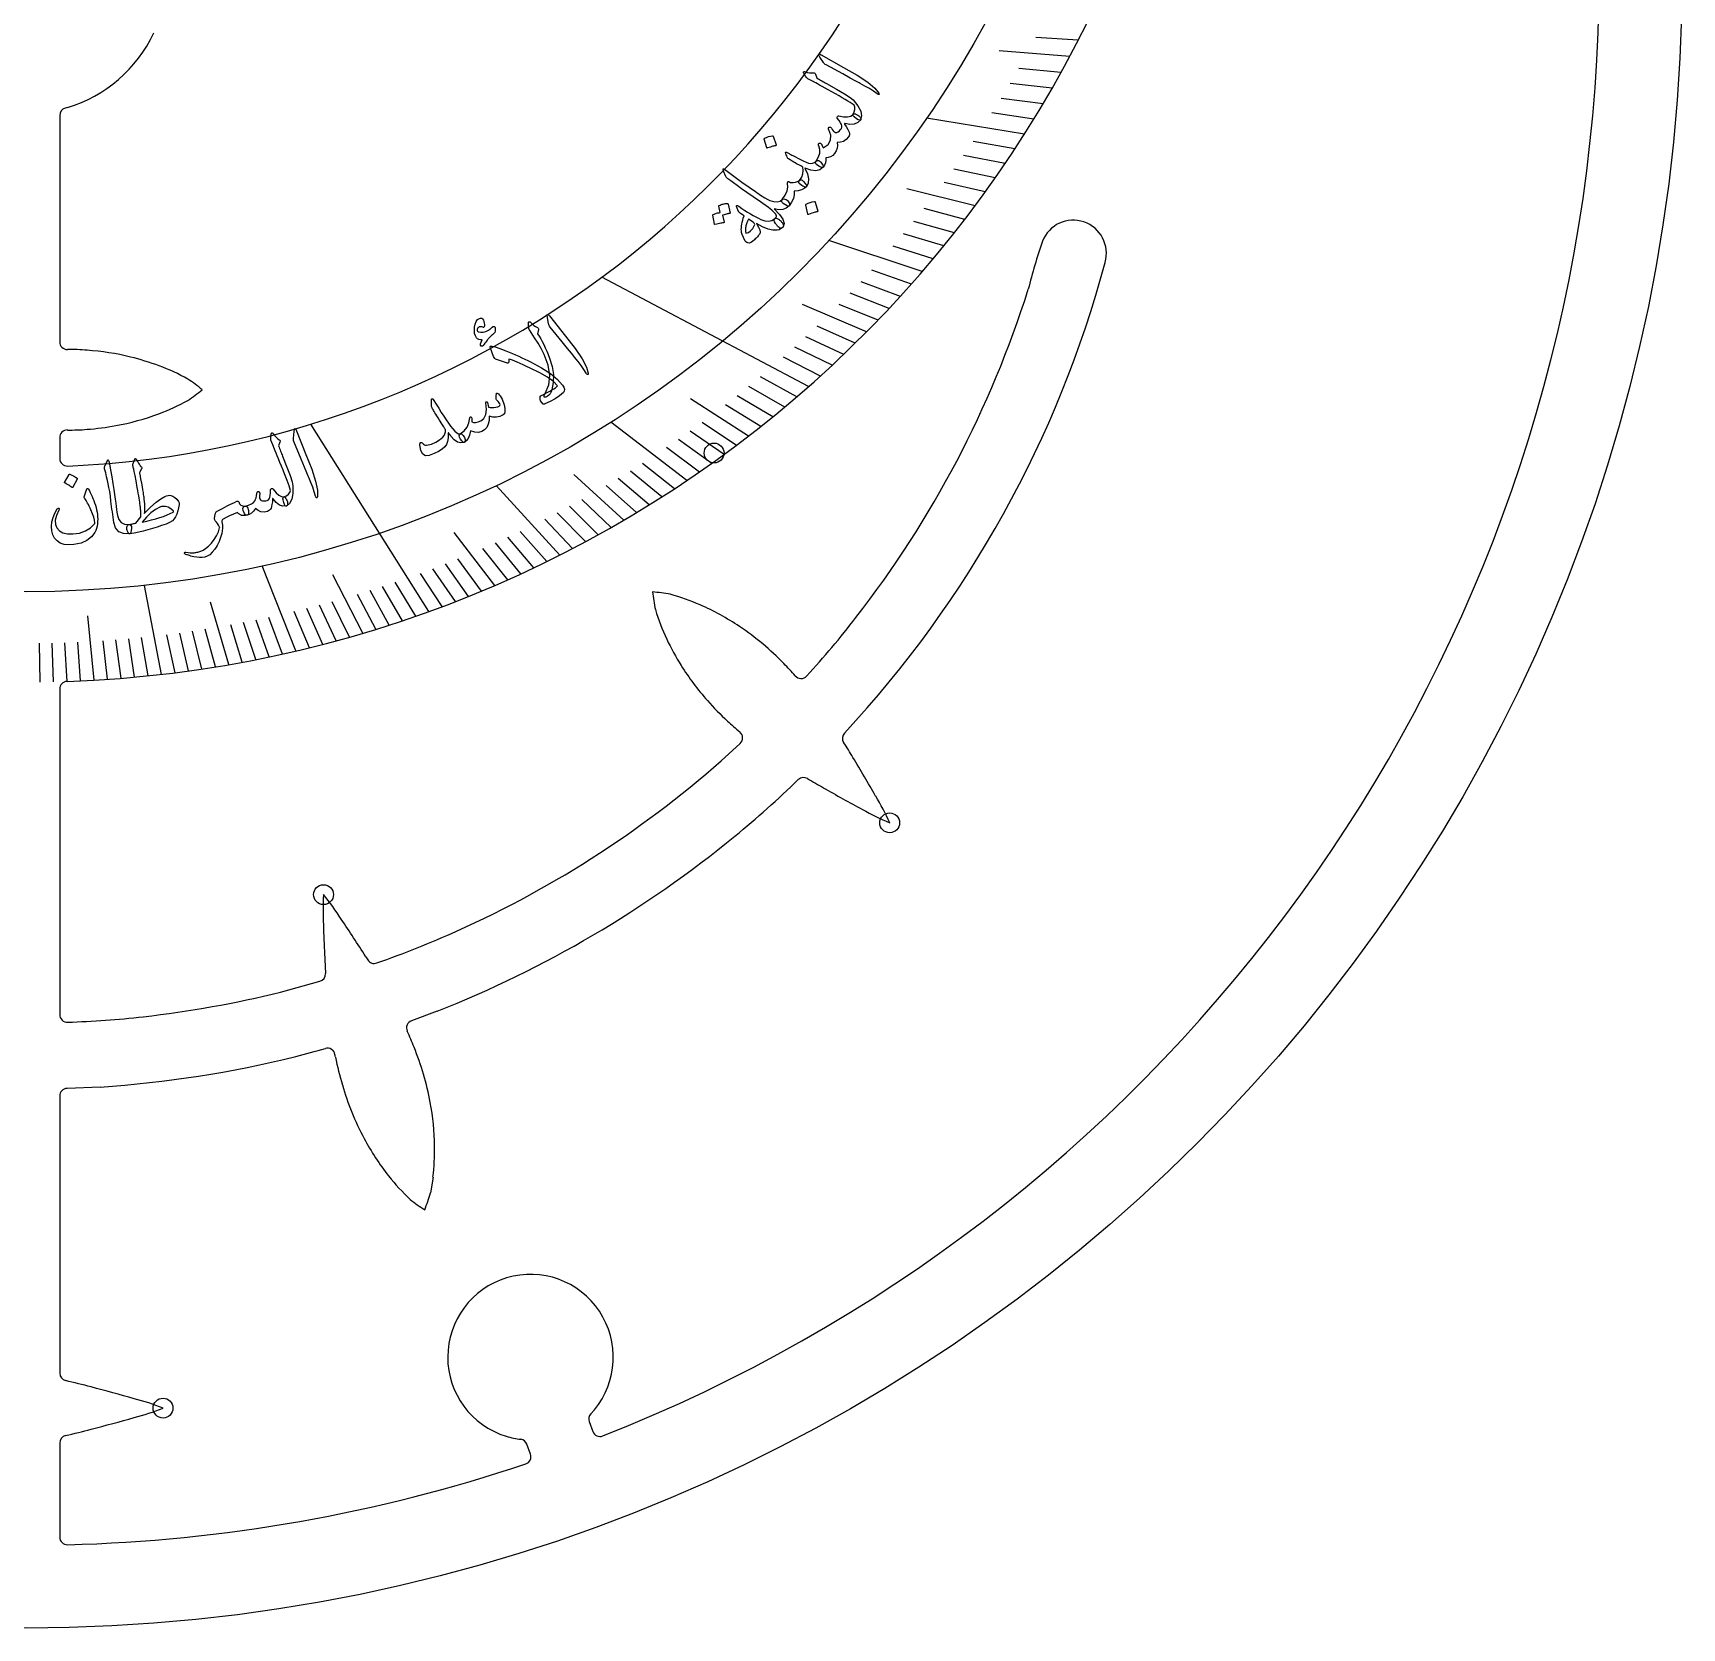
# Model space of a CAD drawing. Header units: millimetres. Extents: x -54 to 54, y -54 to 54.
# Drawn here: x 0.2 to 54, y -54 to -2 of the extents above; entities that cross this region are included whole.
import ezdxf

# ---------------------------------------------------------------- set-up
doc = ezdxf.new("R2010")
doc.units = ezdxf.units.MM
for name, color, linetype in [('CUT_INNER', 6, 'Continuous'), ('CUT_OUTER', 1, 'Continuous'), ('ENGRAVE', 7, 'Continuous'), ('ENGRAVE_FINE', 8, 'Continuous'), ('TEXT', 5, 'Continuous')]:
    doc.layers.add(name, color=color, linetype=linetype)

msp = doc.modelspace()

# ---------------------------------------------------------------- linework, layer by layer
at = {"layer": 'CUT_INNER'}
for points in [[(1.08, -4.653), (1.08, -12.038)], [(1.331, -4.393), (1.26, -4.413)], [(1.08, -15.164), (1.08, -15.84)], [(1.08, -23.365), (1.08, -33.984)], [(22.911, -25.482), (23.277, -25.138)], [(11.062, -32.097), (11.126, -32.2)], [(8.286, -33.251), (9.569, -32.901)], [(13.392, -33.876), (12.555, -34.187)], [(10.075, -35.37), (10.059, -35.286)], [(2.397, -36.349), (1.319, -36.396)], [(1.08, -36.646), (1.08, -45.686)], [(13.257, -39.287), (13.175, -39.797), (13.174, -39.803)], [(18.352, -47.264), (18.469, -47.586)], [(18.52, -46.879), (18.402, -47.01)], [(1.08, -47.965), (1.08, -51.032)], [(16.439, -48.324), (16.322, -48.003)]]:
    msp.add_lwpolyline(points, dxfattribs=at)
for centre, radius, start, end in [((0, 0), 51.3, 291.4933, 58.0829), ((0, 15.431), 38.569, 271.9631, 351.5638), ((0, 15.43), 31.549, 272.4339, 347.8544), ((0, 0), 4.59, 286.8559, 334.7066), ((1.33, -4.653), 0.25, 106.1719, 180), ((34.143, -9.149), 1.08, 343.8953, 158.4256), ((49.394, -14.403), 17.21, 160.8288, 166.2862), ((0.002, -0.001), 36.425, 317.0805, 344.968), ((0, 0), 34.267, 322.1279, 342.4669), ((1.33, -12.038), 0.25, 180, 270.0443), ((1.418, -18.917), 6.63, 85.1635, 90.762), ((1.348, -20.888), 8.6, 76.292, 85.8052), ((1.435, -20.532), 8.234, 69.4463, 76.2907), ((2, -19.095), 6.69, 60.8295, 69.6592), ((1.398, -18.962), 6.893, 51.0593, 55.9132), ((1.997, -8.1), 6.698, 290.2797, 299.1679), ((1.991, -9.04), 5.897, 303.6767, 309.3508), ((1.4, -6.557), 8.352, 280.4129, 290.4489), ((1.33, -15.164), 0.25, 89.9557, 180), ((1.418, -8.302), 6.613, 269.2359, 274.7931), ((1.331, -6.183), 8.732, 274.1997, 280.4143), ((1.33, -15.84), 0.25, 180, 272.2852), ((27.262, -19.377), 6.893, 186.822, 191.6759), ((19.916, -26.072), 5.897, 79.4394, 85.1135), ((19.255, -26.742), 6.698, 66.0424, 74.9306), ((26.923, -18.862), 6.69, 196.5922, 205.4219), ((18.606, -28.263), 8.352, 56.1756, 66.2117), ((18.395, -28.579), 8.732, 49.9624, 56.177), ((4.791, -3.899), 28.092, 317.3333, 322.4074), ((28.33, -18.227), 8.234, 205.209, 212.0534), ((17.881, -29.185), 9.525, 44.2905, 49.9411), ((19.967, -27.277), 6.701, 40.3889, 45.068), ((1.33, -23.365), 0.25, 91.9363, 180), ((28.641, -18.032), 8.6, 212.0547, 221.5679), ((25.261, -22.772), 0.25, 220.6649, 318.3051), ((29.33, -17.427), 9.518, 221.543, 227.2026), ((27.383, -19.67), 6.549, 226.37, 231.0314), ((23.106, -24.956), 0.25, 313.2203, 50.8605), ((26.863, -24.972), 0.25, 138.3051, 212.4332), ((10.467, -35.442), 19.204, 30.8403, 32.5642), ((0, 0), 34.267, 294.1618, 311.9584), ((-29.237, -59.497), 65.626, 29.82609, 31.10114), ((3.258, -3.796), 31.426, 309.1646, 314.2175), ((25.346, -26.502), 0.25, 59.0922, 133.2203), ((35.708, -9.298), 19.833, 238.9341, 240.6592), ((56.615, 27.291), 61.974, 240.38526, 241.73553), ((20.667, -31.101), 8.212, 24.2374, 31.1243), ((31.334, -20.136), 8.232, 240.4, 247.2787), ((0.001, -0.002), 36.425, 291.5697, 309.3675), ((17.881, -30.607), 8.212, 176.2716, 183.1581), ((3.317, -35.289), 8.232, 32.4338, 39.3129), ((79.338, -28.783), 69.694, 181.87246, 182.67515), ((-41.253, -65.322), 61.974, 32.41916, 33.76943), ((1.045, -2.476), 31.58, 289.1887, 294.27), ((36.646, -30.891), 26.95, 182.4337, 183.7289), ((11.338, -32.068), 0.25, 211.9959, 290.339), ((9.503, -32.659), 0.25, 285.2542, 3.5973), ((0, 0), 34.267, 276.3652, 283.9923), ((1.33, -33.984), 0.25, 180, 272.5424), ((0.571, -6.404), 27.84, 271.5853, 276.6588), ((12.642, -34.421), 0.25, 110.339, 205.0678), ((5.559, -37.777), 7.588, 21.0997, 25.3624), ((0, 0), 36.428, 273.7737, 283.9432), ((3.487, -13.949), 22.049, 283.884, 286.4963), ((9.813, -35.332), 0.25, 10.5254, 105.2542), ((21.019, -33.148), 11.168, 191.4792, 196.3072), ((3.162, -38.833), 10.205, 16.5035, 21.782), ((4.278, -38.499), 9.04, 10.5096, 16.4831), ((1.33, -36.646), 0.25, 92.5424, 180), ((19.442, -33.606), 9.525, 196.3244, 201.975), ((4.858, -38.393), 8.451, 0.7405, 10.524), ((18.705, -33.9), 8.732, 201.9963, 208.2109), ((18.37, -34.08), 8.352, 208.2095, 218.2456), ((5.511, -38.392), 7.797, 353.4053, 0.7938), ((17.083, -35.119), 6.698, 218.0763, 226.9645), ((6.557, -37.869), 6.893, 338.8559, 343.7098), ((16.186, -35.401), 5.897, 231.4733, 237.1474), ((16.437, -45.162), 2.7, 320.4949, 252.9949), ((1.33, -45.686), 0.25, 180, 256.6705), ((-5.06, -73.459), 28.249, 75.3088, 77.0459), ((-14.507, -109.623), 65.626, 74.06338, 75.33843), ((1.437, -54.464), 8.211, 68.475, 75.3616), ((-13.543, 12.45), 61.974, 284.62255, 285.97282), ((1.434, -39.178), 8.22, 284.6348, 291.5231), ((18.587, -47.178), 0.25, 137.8125, 200), ((1.33, -47.965), 0.25, 103.3295, 180), ((-5.057, -20.206), 28.233, 282.9539, 284.6891), ((16.386, -45.364), 2.492, 252.7597, 263.9592), ((16.087, -48.089), 0.25, 20, 81.5625), ((18.704, -47.5), 0.25, 200, 291.6211), ((16.204, -48.41), 0.25, 288.457, 20), ((0.003, -0.018), 51.282, 271.4905, 288.51), ((1.33, -51.032), 0.25, 180, 271.582)]:
    msp.add_arc(centre, radius, start, end, dxfattribs=at)
at = {"layer": 'CUT_OUTER'}
msp.add_circle((0, 0), 54, dxfattribs=at)
at = {"layer": 'ENGRAVE'}
for points in [[(32.55, -5.26), (29.357, -4.744)], [(29.218, -9.746), (26.174, -8.731)], [(25.509, -13.498), (18.767, -9.93)], [(13.126, -20.836), (9.276, -14.724)], [(21.539, -16.564), (19.063, -14.66)], [(17.391, -18.995), (15.316, -16.729)], [(8.786, -22.124), (7.685, -19.351)], [(4.403, -22.886), (3.844, -19.982)]]:
    msp.add_lwpolyline(points, dxfattribs=at)
for centre, radius in [((0, 15.431), 35.621), ((22.426, -15.666), 0.324), ((28.155, -27.73), 0.324), ((9.686, -30.073), 0.324), ((4.451, -46.825), 0.324)]:
    msp.add_circle(centre, radius, dxfattribs=at)
at = {"layer": 'ENGRAVE_FINE'}
for points in [[(34.304, -2.198), (32.925, -2.11)], [(34.027, -2.728), (31.725, -2.544)], [(33.743, -3.25), (32.367, -3.118)], [(33.453, -3.764), (32.08, -3.61)], [(33.158, -4.271), (31.788, -4.094)], [(32.856, -4.769), (31.49, -4.571)], [(32.237, -5.743), (30.88, -5.501)], [(31.598, -6.686), (30.25, -6.401)], [(31.92, -6.218), (30.567, -5.955)], [(31.271, -7.146), (29.929, -6.839)], [(30.94, -7.598), (28.709, -7.05)], [(30.604, -8.043), (29.274, -7.693)], [(29.919, -8.909), (28.604, -8.518)], [(30.263, -8.48), (28.941, -8.109)], [(29.57, -9.332), (28.263, -8.919)], [(28.502, -10.554), (27.22, -10.079)], [(28.862, -10.154), (27.571, -9.7)], [(28.139, -10.947), (26.866, -10.452)], [(27.403, -11.711), (25.311, -10.817)], [(27.773, -11.332), (26.509, -10.817)], [(27.03, -12.082), (25.787, -11.527)], [(26.275, -12.804), (25.055, -12.209)], [(26.654, -12.447), (25.422, -11.871)], [(25.893, -13.154), (24.685, -12.54)], [(25.122, -13.834), (23.938, -13.182)], [(23.551, -15.113), (21.662, -13.901)], [(24.341, -14.487), (23.182, -13.797)], [(24.733, -14.164), (23.561, -13.493)], [(23.947, -14.803), (22.802, -14.095)], [(22.752, -15.713), (21.648, -14.951)], [(23.152, -15.416), (22.035, -14.672)], [(21.945, -16.287), (20.872, -15.49)], [(22.349, -16.003), (21.261, -15.223)], [(21.131, -16.835), (20.088, -16.004)], [(19.483, -17.856), (17.854, -16.362)], [(20.31, -17.358), (19.3, -16.494)], [(20.721, -17.099), (19.695, -16.252)], [(19.067, -18.096), (18.108, -17.185)], [(19.897, -17.61), (18.904, -16.73)], [(18.232, -18.557), (17.308, -17.617)], [(18.65, -18.329), (17.708, -17.404)], [(15.27, -19.987), (13.95, -18.258)], [(16.969, -19.205), (16.1, -18.222)], [(17.812, -18.779), (16.906, -17.824)], [(15.696, -19.8), (14.885, -18.776)], [(16.122, -19.607), (15.291, -18.597)], [(16.546, -19.409), (15.696, -18.412)], [(14.415, -20.343), (13.663, -19.282)], [(14.843, -20.168), (14.071, -19.119)], [(10.963, -21.547), (9.991, -19.637)], [(12.695, -20.989), (12.026, -19.883)], [(13.556, -20.677), (12.846, -19.593)], [(13.986, -20.513), (13.255, -19.441)], [(11.397, -21.416), (10.792, -20.279)], [(11.83, -21.279), (11.204, -20.152)], [(12.263, -21.137), (11.615, -20.02)], [(2.203, -23.075), (2.002, -20.977)], [(6.599, -22.57), (6.004, -20.535)], [(9.223, -22.019), (8.728, -20.839)], [(9.659, -21.909), (9.142, -20.737)], [(10.094, -21.794), (9.555, -20.63)], [(10.529, -21.673), (9.968, -20.518)], [(5.721, -22.712), (5.411, -21.48)], [(6.16, -22.643), (5.827, -21.417)], [(7.037, -22.491), (6.657, -21.276)], [(7.475, -22.407), (7.072, -21.198)], [(7.912, -22.318), (7.486, -21.116)], [(8.35, -22.224), (7.901, -21.029)], [(0.441, -23.136), (0.417, -21.872)], [(0.881, -23.128), (0.833, -21.865)], [(1.322, -23.116), (1.25, -21.854)], [(1.762, -23.098), (1.666, -21.837)], [(2.643, -23.048), (2.499, -21.791)], [(3.083, -23.015), (2.915, -21.761)], [(3.523, -22.977), (3.332, -21.726)], [(3.963, -22.934), (3.748, -21.686)], [(4.843, -22.833), (4.58, -21.593)], [(5.282, -22.775), (4.995, -21.539)]]:
    msp.add_lwpolyline(points, dxfattribs=at)
at = {"layer": 'TEXT'}
for points in [[(25.88, -2.746), (25.846, -2.684), (25.842, -2.651), (25.868, -2.647), (25.924, -2.67), (26.65, -3.084), (27.096, -3.338), (27.437, -3.562), (27.673, -3.757), (27.804, -3.924), (27.811, -3.943), (27.812, -3.956), (27.808, -3.964), (27.799, -3.967), (27.787, -3.966), (27.774, -3.962), (27.76, -3.955), (27.744, -3.945), (27.623, -3.861), (27.491, -3.777), (27.348, -3.694), (27.194, -3.611), (27.154, -3.588), (27.046, -3.529), (26.87, -3.432), (26.625, -3.298), (26.081, -3.002), (26.053, -2.985), (26.03, -2.966), (26.01, -2.946), (25.994, -2.925)], [(25.439, -3.415), (25.407, -3.365), (25.382, -3.325), (25.363, -3.296), (25.35, -3.278), (25.343, -3.265), (25.339, -3.254), (25.34, -3.243), (25.345, -3.234), (25.353, -3.225), (25.364, -3.221), (25.378, -3.221), (25.393, -3.225), (25.467, -3.247), (25.539, -3.26), (25.608, -3.264), (25.675, -3.26), (25.695, -3.26), (25.712, -3.268), (25.726, -3.284), (25.736, -3.308), (25.779, -3.428), (25.82, -3.452), (25.86, -3.475), (25.9, -3.498), (25.939, -3.521), (25.977, -3.542), (26.015, -3.564), (26.051, -3.584), (26.088, -3.605), (26.423, -3.792), (26.68, -3.945), (26.86, -4.062), (26.962, -4.146), (27.117, -4.339), (27.21, -4.511), (27.24, -4.663), (27.207, -4.794), (27.205, -4.797), (27.203, -4.8), (27.201, -4.803), (27.199, -4.805), (27.171, -4.81), (27.128, -4.795), (27.07, -4.759), (26.996, -4.702), (26.971, -4.679), (26.956, -4.656), (26.953, -4.634), (26.962, -4.612), (27, -4.532), (27.017, -4.455), (27.015, -4.382), (26.993, -4.312), (26.934, -4.272), (26.865, -4.229), (26.788, -4.181), (26.701, -4.13), (26.605, -4.074), (26.502, -4.015), (26.39, -3.952), (26.269, -3.886), (26.152, -3.819), (26.046, -3.759), (25.952, -3.707), (25.869, -3.661), (25.799, -3.622), (25.741, -3.589), (25.695, -3.563), (25.661, -3.543), (25.486, -3.454), (25.47, -3.444), (25.457, -3.434), (25.446, -3.424), (25.439, -3.415)], [(25.845, -5.648), (25.837, -5.628), (25.833, -5.61), (25.832, -5.593), (25.835, -5.579), (25.841, -5.567), (25.851, -5.558), (25.863, -5.554), (25.878, -5.553), (25.895, -5.556), (25.91, -5.566), (25.924, -5.582), (25.937, -5.604), (25.942, -5.617), (25.948, -5.63), (25.954, -5.643), (25.96, -5.656), (25.967, -5.67), (25.973, -5.684), (25.979, -5.698), (25.984, -5.713), (26.142, -5.595), (26.227, -5.457), (26.236, -5.3), (26.172, -5.125), (26.163, -5.106), (26.159, -5.088), (26.157, -5.073), (26.159, -5.059), (26.165, -5.047), (26.173, -5.038), (26.184, -5.032), (26.199, -5.03), (26.214, -5.032), (26.228, -5.039), (26.242, -5.052), (26.254, -5.069), (26.283, -5.114), (26.309, -5.149), (26.333, -5.174), (26.354, -5.19), (26.39, -5.204), (26.429, -5.203), (26.471, -5.186), (26.515, -5.155), (26.554, -5.115), (26.581, -5.074), (26.595, -5.034), (26.597, -4.993), (26.583, -4.947), (26.553, -4.889), (26.507, -4.82), (26.445, -4.739), (26.437, -4.729), (26.436, -4.718), (26.439, -4.705), (26.448, -4.691), (26.459, -4.678), (26.471, -4.67), (26.484, -4.667), (26.498, -4.669), (26.649, -4.7), (26.777, -4.701), (26.882, -4.67), (26.964, -4.609), (26.983, -4.598), (27.007, -4.596), (27.038, -4.603), (27.075, -4.619), (27.112, -4.639), (27.144, -4.661), (27.17, -4.684), (27.19, -4.709), (27.206, -4.734), (27.215, -4.757), (27.215, -4.776), (27.209, -4.792), (27.113, -4.885), (26.994, -4.938), (26.854, -4.949), (26.692, -4.919), (26.683, -4.918), (26.679, -4.919), (26.678, -4.925), (26.681, -4.933), (26.739, -5.017), (26.783, -5.089), (26.815, -5.149), (26.834, -5.197), (26.841, -5.24), (26.84, -5.28), (26.831, -5.317), (26.813, -5.352), (26.737, -5.438), (26.649, -5.497), (26.552, -5.528), (26.444, -5.532), (26.453, -5.63), (26.442, -5.722), (26.41, -5.808), (26.358, -5.888), (26.295, -5.954), (26.225, -6), (26.15, -6.026), (26.07, -6.032), (26.071, -6.122), (26.058, -6.202), (26.031, -6.274), (25.989, -6.337), (25.959, -6.351), (25.911, -6.341), (25.846, -6.308), (25.764, -6.252), (25.743, -6.229), (25.734, -6.203), (25.738, -6.174), (25.755, -6.141), (25.835, -6.006), (25.877, -5.879), (25.88, -5.76), (25.845, -5.648)], [(24.06, -5.421), (24.06, -5.416), (24.062, -5.41), (24.066, -5.404), (24.072, -5.397), (24.134, -5.367), (24.198, -5.343), (24.263, -5.326), (24.331, -5.315), (24.34, -5.315), (24.346, -5.318), (24.351, -5.323), (24.354, -5.33), (24.45, -5.615), (24.451, -5.623), (24.447, -5.63), (24.439, -5.635), (24.426, -5.638), (24.415, -5.64), (24.397, -5.645), (24.374, -5.651), (24.345, -5.659), (24.309, -5.669), (24.266, -5.682), (24.218, -5.696), (24.162, -5.713), (24.154, -5.715), (24.148, -5.714), (24.144, -5.711), (24.142, -5.705)], [(24.848, -6.064), (24.837, -6.053), (24.824, -6.035), (24.811, -6.008), (24.795, -5.974), (24.782, -5.94), (24.771, -5.912), (24.763, -5.891), (24.758, -5.876), (24.76, -5.858), (24.77, -5.849), (24.788, -5.851), (24.814, -5.863), (24.831, -5.872), (24.851, -5.883), (24.875, -5.896), (24.902, -5.91), (24.932, -5.925), (24.965, -5.943), (25, -5.962), (25.038, -5.984), (25.198, -6.069), (25.329, -6.134), (25.43, -6.179), (25.501, -6.205), (25.573, -6.215), (25.64, -6.208), (25.7, -6.183), (25.755, -6.141), (25.77, -6.128), (25.787, -6.121), (25.805, -6.118), (25.825, -6.12), (25.848, -6.126), (25.869, -6.138), (25.889, -6.156), (25.908, -6.18), (25.953, -6.238), (25.981, -6.283), (25.993, -6.316), (25.989, -6.337), (25.878, -6.423), (25.742, -6.457), (25.581, -6.44), (25.395, -6.37), (25.388, -6.369), (25.384, -6.369), (25.384, -6.371), (25.386, -6.376), (25.468, -6.556), (25.505, -6.716), (25.495, -6.857), (25.439, -6.978), (25.428, -6.988), (25.415, -6.992), (25.398, -6.991), (25.378, -6.984), (25.353, -6.972), (25.322, -6.955), (25.285, -6.933), (25.243, -6.907), (25.206, -6.876), (25.188, -6.844), (25.189, -6.811), (25.209, -6.776), (25.284, -6.666), (25.326, -6.556), (25.337, -6.447), (25.316, -6.338), (25.308, -6.33), (25.289, -6.317), (25.258, -6.3), (25.215, -6.278), (25.188, -6.265), (25.156, -6.247), (25.119, -6.226), (25.075, -6.2), (25.027, -6.171), (24.972, -6.139), (24.913, -6.103), (24.848, -6.064)], [(24.429, -8.177), (24.399, -8.124), (24.383, -8.08), (24.383, -8.046), (24.398, -8.023), (24.427, -7.997), (24.446, -7.974), (24.458, -7.953), (24.46, -7.934), (24.441, -7.877), (24.391, -7.813), (24.312, -7.74), (24.202, -7.658), (23.938, -7.475), (23.704, -7.311), (23.499, -7.167), (23.324, -7.043), (23.178, -6.938), (23.06, -6.854), (22.971, -6.79), (22.911, -6.746), (22.873, -6.716), (22.843, -6.689), (22.82, -6.665), (22.806, -6.645), (22.729, -6.471), (22.718, -6.423), (22.721, -6.397), (22.737, -6.392), (22.765, -6.408), (23.066, -6.633), (23.334, -6.829), (23.569, -6.997), (23.772, -7.137), (23.941, -7.25), (24.077, -7.335), (24.18, -7.394), (24.249, -7.426), (24.379, -7.461), (24.489, -7.468), (24.58, -7.445), (24.651, -7.394), (24.673, -7.378), (24.701, -7.373), (24.735, -7.379), (24.774, -7.396), (24.806, -7.416), (24.833, -7.44), (24.856, -7.469), (24.874, -7.503), (24.885, -7.535), (24.889, -7.562), (24.885, -7.584), (24.875, -7.602), (24.779, -7.679), (24.665, -7.72), (24.533, -7.727), (24.384, -7.699), (24.563, -7.881), (24.672, -8.039), (24.711, -8.173), (24.68, -8.284), (24.664, -8.305), (24.647, -8.32), (24.63, -8.33), (24.612, -8.335), (24.59, -8.334), (24.567, -8.326), (24.544, -8.311), (24.52, -8.289), (24.507, -8.274), (24.495, -8.261), (24.483, -8.247), (24.472, -8.233), (24.46, -8.219), (24.45, -8.205), (24.439, -8.191), (24.429, -8.177)], [(25.209, -6.776), (25.234, -6.761), (25.254, -6.752), (25.269, -6.749), (25.28, -6.751), (25.294, -6.76), (25.308, -6.771), (25.324, -6.786), (25.342, -6.805), (25.394, -6.869), (25.428, -6.919), (25.443, -6.955), (25.439, -6.978), (25.367, -7.039), (25.276, -7.083), (25.166, -7.11), (25.036, -7.118), (25.038, -7.24), (25.012, -7.361), (24.956, -7.483), (24.872, -7.604), (24.859, -7.614), (24.844, -7.617), (24.826, -7.613), (24.805, -7.603), (24.681, -7.526), (24.668, -7.517), (24.656, -7.505), (24.646, -7.488), (24.638, -7.467), (24.635, -7.449), (24.635, -7.431), (24.64, -7.413), (24.648, -7.397), (24.747, -7.252), (24.809, -7.116), (24.834, -6.989), (24.824, -6.872), (24.821, -6.857), (24.822, -6.843), (24.827, -6.83), (24.835, -6.818), (24.846, -6.809), (24.856, -6.806), (24.867, -6.808), (24.878, -6.816), (24.888, -6.824), (24.897, -6.83), (24.906, -6.835), (24.913, -6.838), (25.003, -6.841), (25.082, -6.831), (25.151, -6.81), (25.209, -6.776)], [(22.578, -7.611), (22.578, -7.605), (22.581, -7.6), (22.585, -7.594), (22.592, -7.588), (22.624, -7.574), (22.656, -7.562), (22.689, -7.551), (22.721, -7.542), (22.754, -7.535), (22.787, -7.529), (22.822, -7.525), (22.857, -7.522), (22.866, -7.524), (22.872, -7.527), (22.877, -7.533), (22.881, -7.542), (22.949, -7.837), (22.948, -7.843), (22.944, -7.847), (22.935, -7.851), (22.923, -7.854), (22.913, -7.854), (22.899, -7.856), (22.88, -7.86), (22.855, -7.865), (22.826, -7.872), (22.791, -7.88), (22.75, -7.89), (22.704, -7.901), (22.753, -8.133), (22.753, -8.142), (22.748, -8.148), (22.74, -8.152), (22.726, -8.154), (22.715, -8.156), (22.697, -8.159), (22.673, -8.163), (22.643, -8.169), (22.606, -8.176), (22.562, -8.185), (22.512, -8.195), (22.454, -8.208), (22.447, -8.208), (22.442, -8.206), (22.439, -8.201), (22.438, -8.195), (22.384, -7.904), (22.384, -7.898), (22.387, -7.892), (22.391, -7.886), (22.398, -7.88), (22.425, -7.868), (22.451, -7.857), (22.479, -7.848), (22.506, -7.84), (22.534, -7.834), (22.562, -7.829), (22.591, -7.825), (22.619, -7.823)], [(25.414, -7.577), (25.414, -7.57), (25.416, -7.564), (25.421, -7.558), (25.428, -7.551), (25.493, -7.519), (25.56, -7.493), (25.629, -7.473), (25.7, -7.461), (25.709, -7.462), (25.716, -7.464), (25.72, -7.469), (25.723, -7.477), (25.805, -7.772), (25.805, -7.781), (25.801, -7.788), (25.792, -7.793), (25.778, -7.796), (25.767, -7.799), (25.748, -7.804), (25.724, -7.811), (25.693, -7.82), (25.656, -7.831), (25.611, -7.844), (25.56, -7.861), (25.501, -7.879), (25.493, -7.881), (25.487, -7.88), (25.483, -7.877), (25.482, -7.871)], [(23.956, -8.044), (24.086, -8.088), (24.203, -8.1), (24.307, -8.078), (24.398, -8.023), (24.425, -8.008), (24.455, -8.006), (24.489, -8.015), (24.527, -8.036), (24.545, -8.049), (24.563, -8.063), (24.581, -8.078), (24.598, -8.094), (24.615, -8.111), (24.63, -8.13), (24.644, -8.149), (24.657, -8.17), (24.677, -8.206), (24.687, -8.237), (24.689, -8.262), (24.683, -8.281), (24.642, -8.323), (24.596, -8.356), (24.544, -8.381), (24.486, -8.397), (24.345, -8.399), (24.185, -8.363), (24.007, -8.289), (23.81, -8.178), (23.878, -8.293), (23.918, -8.388), (23.93, -8.462), (23.915, -8.516), (23.899, -8.538), (23.882, -8.561), (23.863, -8.584), (23.842, -8.607), (23.82, -8.631), (23.795, -8.656), (23.769, -8.682), (23.74, -8.708), (23.686, -8.755), (23.642, -8.788), (23.607, -8.808), (23.583, -8.814), (23.532, -8.813), (23.491, -8.802), (23.459, -8.78), (23.437, -8.748), (23.384, -8.631), (23.346, -8.538), (23.323, -8.468), (23.315, -8.421), (23.313, -8.368), (23.316, -8.313), (23.322, -8.255), (23.331, -8.195), (23.344, -8.133), (23.36, -8.069), (23.38, -8.002), (23.403, -7.932), (23.293, -7.85), (23.28, -7.84), (23.268, -7.83), (23.258, -7.821), (23.248, -7.813), (23.24, -7.805), (23.234, -7.798), (23.229, -7.79), (23.225, -7.783), (23.16, -7.623), (23.154, -7.598), (23.165, -7.589), (23.191, -7.595), (23.233, -7.616), (23.33, -7.685), (23.425, -7.749), (23.518, -7.808), (23.61, -7.864), (23.7, -7.915), (23.788, -7.962), (23.873, -8.005), (23.956, -8.044)], [(23.552, -8.033), (23.54, -8.055), (23.528, -8.079), (23.516, -8.103), (23.504, -8.129), (23.493, -8.156), (23.482, -8.185), (23.473, -8.216), (23.465, -8.249), (23.458, -8.281), (23.452, -8.313), (23.449, -8.345), (23.447, -8.377), (23.448, -8.408), (23.452, -8.438), (23.457, -8.468), (23.465, -8.497), (23.546, -8.467), (23.619, -8.413), (23.687, -8.335), (23.747, -8.232), (23.751, -8.21), (23.745, -8.187), (23.73, -8.161), (23.706, -8.133)], [(15.257, -11.758), (15.225, -11.785), (15.195, -11.811), (15.168, -11.835), (15.143, -11.856), (15.12, -11.877), (15.101, -11.895), (15.084, -11.912), (15.071, -11.927), (15.057, -11.943), (15.041, -11.963), (15.023, -11.987), (15.002, -12.014), (14.978, -12.044), (14.952, -12.079), (14.923, -12.118), (14.892, -12.16), (14.878, -12.175), (14.863, -12.183), (14.848, -12.184), (14.832, -12.177), (14.81, -12.151), (14.808, -12.108), (14.826, -12.048), (14.862, -11.971), (14.801, -11.968), (14.75, -11.957), (14.709, -11.937), (14.677, -11.909), (14.639, -11.845), (14.616, -11.765), (14.607, -11.671), (14.612, -11.562), (14.631, -11.457), (14.663, -11.373), (14.709, -11.311), (14.77, -11.271), (14.81, -11.261), (14.845, -11.268), (14.875, -11.291), (14.899, -11.331), (14.918, -11.379), (14.93, -11.425), (14.936, -11.47), (14.936, -11.513), (14.93, -11.546), (14.918, -11.566), (14.901, -11.572), (14.878, -11.564), (14.848, -11.55), (14.819, -11.543), (14.791, -11.544), (14.764, -11.553), (14.738, -11.567), (14.718, -11.586), (14.705, -11.608), (14.698, -11.635), (14.697, -11.664), (14.705, -11.686), (14.72, -11.702), (14.743, -11.711), (14.816, -11.725), (14.895, -11.72), (14.979, -11.699), (15.068, -11.661), (15.075, -11.656), (15.083, -11.651), (15.091, -11.644), (15.1, -11.637), (15.11, -11.629), (15.12, -11.62), (15.131, -11.61), (15.143, -11.6), (15.156, -11.588), (15.167, -11.579), (15.178, -11.569), (15.187, -11.561), (15.195, -11.554), (15.202, -11.548), (15.209, -11.543), (15.214, -11.54), (15.227, -11.535), (15.238, -11.533), (15.249, -11.536), (15.259, -11.542), (15.267, -11.549), (15.274, -11.556), (15.278, -11.564), (15.28, -11.573), (15.284, -11.642), (15.281, -11.695), (15.272, -11.734), (15.257, -11.758)], [(16.992, -11.242), (16.984, -11.172), (16.993, -11.14), (17.019, -11.146), (17.061, -11.189), (17.575, -11.848), (17.89, -12.253), (18.12, -12.59), (18.264, -12.86), (18.321, -13.065), (18.32, -13.085), (18.317, -13.098), (18.31, -13.104), (18.3, -13.102), (18.29, -13.097), (18.279, -13.089), (18.268, -13.077), (18.257, -13.061), (18.178, -12.937), (18.088, -12.81), (17.988, -12.678), (17.877, -12.543), (17.849, -12.507), (17.771, -12.41), (17.645, -12.254), (17.47, -12.036), (17.08, -11.556), (17.061, -11.529), (17.046, -11.503), (17.035, -11.477), (17.029, -11.451)], [(17.136, -13.608), (17.112, -13.674), (17.078, -13.731), (17.033, -13.781), (16.978, -13.822), (16.943, -13.84), (16.915, -13.848), (16.895, -13.848), (16.883, -13.838), (16.878, -13.819), (16.881, -13.793), (16.893, -13.762), (16.914, -13.726), (17.035, -13.441), (17.069, -13.133), (17.017, -12.801), (16.88, -12.447), (16.785, -12.26), (16.683, -12.079), (16.573, -11.902), (16.457, -11.73), (16.423, -11.68), (16.399, -11.639), (16.384, -11.606), (16.379, -11.582), (16.378, -11.548), (16.376, -11.517), (16.374, -11.49), (16.373, -11.467), (16.372, -11.448), (16.371, -11.432), (16.37, -11.421), (16.37, -11.413), (16.372, -11.401), (16.376, -11.392), (16.382, -11.386), (16.389, -11.382), (16.399, -11.38), (16.409, -11.381), (16.416, -11.383), (16.423, -11.389), (16.49, -11.453), (16.549, -11.502), (16.598, -11.536), (16.639, -11.555), (16.668, -11.568), (16.688, -11.587), (16.697, -11.611), (16.695, -11.64), (16.669, -11.772), (16.721, -11.854), (16.772, -11.94), (16.822, -12.032), (16.87, -12.129), (16.918, -12.23), (16.965, -12.337), (17.012, -12.449), (17.057, -12.566), (17.142, -12.84), (17.183, -13.106), (17.181, -13.361), (17.136, -13.608)], [(16.775, -13.794), (16.882, -13.744), (16.978, -13.696), (17.063, -13.651), (17.137, -13.609), (17.199, -13.569), (17.251, -13.533), (17.292, -13.5), (17.322, -13.469), (17.191, -13.334), (16.997, -13.194), (16.742, -13.047), (16.427, -12.893), (16.307, -12.838), (16.197, -12.788), (16.096, -12.743), (16.004, -12.703), (15.921, -12.669), (15.847, -12.64), (15.782, -12.617), (15.726, -12.6), (15.726, -12.702), (15.713, -12.721), (15.696, -12.732), (15.675, -12.734), (15.651, -12.728), (15.331, -12.617), (15.299, -12.601), (15.272, -12.579), (15.25, -12.552), (15.234, -12.52), (15.132, -12.239), (15.126, -12.218), (15.124, -12.202), (15.127, -12.19), (15.134, -12.183), (15.187, -12.179), (15.287, -12.203), (15.434, -12.253), (15.631, -12.331), (15.741, -12.375), (15.848, -12.42), (15.952, -12.465), (16.054, -12.51), (16.154, -12.555), (16.251, -12.6), (16.345, -12.645), (16.436, -12.691), (16.794, -12.885), (17.089, -13.075), (17.318, -13.262), (17.482, -13.448), (17.524, -13.522), (17.543, -13.587), (17.538, -13.643), (17.51, -13.689), (17.385, -13.801), (17.243, -13.901), (17.084, -13.989), (16.91, -14.065), (16.894, -14.071), (16.879, -14.074), (16.867, -14.073), (16.856, -14.069), (16.802, -14.019), (16.766, -13.965), (16.748, -13.907), (16.748, -13.845), (16.752, -13.824), (16.757, -13.809), (16.765, -13.799), (16.775, -13.794)], [(14.145, -15.041), (14.172, -15.042), (14.198, -15.05), (14.222, -15.067), (14.244, -15.092), (14.267, -15.126), (14.284, -15.16), (14.297, -15.194), (14.304, -15.229), (14.306, -15.261), (14.302, -15.287), (14.291, -15.306), (14.274, -15.319), (14.168, -15.336), (14.06, -15.308), (13.951, -15.232), (13.841, -15.11), (13.824, -15.088), (13.809, -15.069), (13.796, -15.053), (13.786, -15.04), (13.778, -15.029), (13.773, -15.022), (13.769, -15.017), (13.768, -15.016), (13.759, -15.009), (13.754, -15.009), (13.751, -15.015), (13.751, -15.027), (13.751, -15.17), (13.734, -15.29), (13.698, -15.387), (13.644, -15.462), (13.553, -15.541), (13.438, -15.615), (13.299, -15.684), (13.136, -15.748), (13.015, -15.76), (12.923, -15.705), (12.861, -15.583), (12.828, -15.394), (12.829, -15.37), (12.833, -15.35), (12.842, -15.335), (12.854, -15.325), (12.87, -15.32), (12.885, -15.322), (12.9, -15.331), (12.915, -15.347), (12.948, -15.381), (12.981, -15.403), (13.013, -15.414), (13.044, -15.414), (13.203, -15.374), (13.345, -15.315), (13.47, -15.239), (13.579, -15.145), (13.621, -15.093), (13.648, -15.034), (13.661, -14.97), (13.66, -14.901), (13.646, -14.874), (13.609, -14.813), (13.55, -14.718), (13.468, -14.589), (13.425, -14.519), (13.386, -14.457), (13.351, -14.4), (13.321, -14.351), (13.296, -14.309), (13.274, -14.274), (13.257, -14.247), (13.244, -14.227), (13.227, -14.196), (13.215, -14.168), (13.208, -14.142), (13.206, -14.118), (13.206, -14.087), (13.207, -14.059), (13.207, -14.032), (13.207, -14.008), (13.207, -13.985), (13.207, -13.965), (13.207, -13.947), (13.206, -13.932), (13.206, -13.919), (13.21, -13.909), (13.216, -13.901), (13.226, -13.897), (13.239, -13.896), (13.25, -13.899), (13.259, -13.905), (13.267, -13.915), (13.357, -14.066), (13.444, -14.207), (13.528, -14.34), (13.608, -14.464), (13.686, -14.579), (13.76, -14.686), (13.831, -14.784), (13.899, -14.874), (13.967, -14.956), (14.031, -15.011), (14.091, -15.039), (14.145, -15.041)], [(15.328, -13.718), (15.332, -13.71), (15.34, -13.707), (15.353, -13.71), (15.37, -13.719), (15.392, -13.736), (15.418, -13.764), (15.445, -13.804), (15.476, -13.854), (15.508, -13.913), (15.536, -13.973), (15.558, -14.033), (15.575, -14.094), (15.598, -14.218), (15.601, -14.315), (15.584, -14.383), (15.547, -14.423), (15.437, -14.473), (15.323, -14.496), (15.206, -14.493), (15.087, -14.464), (15.086, -14.605), (15.061, -14.727), (15.013, -14.83), (14.942, -14.913), (14.851, -14.968), (14.743, -14.991), (14.618, -14.982), (14.477, -14.941), (14.445, -15.08), (14.4, -15.189), (14.343, -15.269), (14.274, -15.319), (14.254, -15.317), (14.228, -15.299), (14.195, -15.263), (14.154, -15.209), (14.123, -15.153), (14.11, -15.106), (14.118, -15.069), (14.145, -15.041), (14.273, -14.942), (14.369, -14.821), (14.431, -14.678), (14.461, -14.512), (14.462, -14.503), (14.465, -14.496), (14.469, -14.491), (14.475, -14.487), (14.482, -14.484), (14.49, -14.483), (14.497, -14.484), (14.505, -14.487), (14.516, -14.502), (14.523, -14.533), (14.525, -14.581), (14.524, -14.644), (14.577, -14.667), (14.644, -14.67), (14.725, -14.653), (14.819, -14.617), (14.92, -14.538), (14.98, -14.413), (14.998, -14.242), (14.975, -14.026), (14.974, -14.015), (14.975, -14.006), (14.977, -14), (14.982, -13.996), (14.991, -13.992), (15, -13.991), (15.008, -13.991), (15.016, -13.994), (15.023, -14), (15.029, -14.006), (15.034, -14.013), (15.037, -14.021), (15.072, -14.164), (15.123, -14.177), (15.18, -14.183), (15.242, -14.181), (15.309, -14.172), (15.371, -14.156), (15.414, -14.137), (15.439, -14.115), (15.446, -14.089), (15.437, -14.06), (15.414, -14.023), (15.378, -13.979), (15.328, -13.928), (15.322, -13.91), (15.32, -13.868), (15.322, -13.804), (15.328, -13.718)], [(7.962, -15.21), (7.97, -15.151), (7.975, -15.105), (7.978, -15.07), (7.98, -15.048), (7.982, -15.034), (7.987, -15.023), (7.994, -15.015), (8.003, -15.01), (8.015, -15.009), (8.027, -15.013), (8.037, -15.021), (8.046, -15.034), (8.091, -15.098), (8.139, -15.153), (8.19, -15.2), (8.244, -15.238), (8.26, -15.251), (8.268, -15.268), (8.269, -15.289), (8.261, -15.314), (8.219, -15.434), (8.236, -15.479), (8.253, -15.522), (8.269, -15.565), (8.286, -15.607), (8.302, -15.648), (8.318, -15.688), (8.333, -15.727), (8.348, -15.766), (8.492, -16.122), (8.597, -16.402), (8.662, -16.607), (8.689, -16.736), (8.689, -16.984), (8.653, -17.176), (8.581, -17.313), (8.473, -17.394), (8.469, -17.395), (8.466, -17.396), (8.463, -17.397), (8.459, -17.398), (8.435, -17.384), (8.411, -17.345), (8.388, -17.28), (8.367, -17.19), (8.361, -17.156), (8.364, -17.129), (8.376, -17.11), (8.396, -17.098), (8.476, -17.06), (8.538, -17.011), (8.583, -16.953), (8.609, -16.884), (8.588, -16.816), (8.562, -16.739), (8.531, -16.654), (8.496, -16.559), (8.457, -16.456), (8.413, -16.345), (8.365, -16.226), (8.313, -16.098), (8.264, -15.973), (8.219, -15.86), (8.179, -15.76), (8.143, -15.672), (8.113, -15.598), (8.088, -15.536), (8.069, -15.486), (8.055, -15.45), (7.975, -15.271), (7.969, -15.252), (7.965, -15.236), (7.963, -15.222), (7.962, -15.21)], [(8.726, -14.966), (8.739, -14.898), (8.756, -14.869), (8.779, -14.882), (8.808, -14.936), (9.113, -15.714), (9.301, -16.191), (9.426, -16.579), (9.487, -16.88), (9.484, -17.092), (9.477, -17.111), (9.47, -17.122), (9.462, -17.126), (9.453, -17.122), (9.444, -17.114), (9.437, -17.103), (9.43, -17.088), (9.424, -17.07), (9.383, -16.929), (9.333, -16.781), (9.274, -16.626), (9.206, -16.465), (9.189, -16.422), (9.142, -16.308), (9.066, -16.122), (8.96, -15.864), (8.722, -15.293), (8.711, -15.262), (8.704, -15.232), (8.702, -15.204), (8.703, -15.178)], [(2.637, -15.914), (2.642, -15.903), (2.648, -15.896), (2.653, -15.892), (2.658, -15.891), (2.666, -15.895), (2.674, -15.908), (2.682, -15.93), (2.689, -15.96), (2.738, -16.211), (2.78, -16.443), (2.816, -16.656), (2.845, -16.85), (2.868, -17.017), (2.889, -17.166), (2.907, -17.298), (2.924, -17.413), (2.938, -17.51), (2.949, -17.59), (2.958, -17.653), (2.964, -17.699), (3.007, -17.834), (3.083, -17.929), (3.192, -17.984), (3.336, -17.998), (3.376, -18.005), (3.403, -18.026), (3.418, -18.062), (3.42, -18.113), (3.412, -18.194), (3.4, -18.253), (3.385, -18.289), (3.366, -18.302), (3.164, -18.296), (3.01, -18.232), (2.905, -18.111), (2.848, -17.934), (2.834, -17.848), (2.821, -17.762), (2.809, -17.676), (2.797, -17.589), (2.785, -17.502), (2.774, -17.415), (2.763, -17.328), (2.752, -17.24), (2.732, -17.073), (2.71, -16.923), (2.688, -16.79), (2.665, -16.673), (2.639, -16.562), (2.611, -16.443), (2.58, -16.317), (2.546, -16.183), (2.541, -16.159), (2.54, -16.137), (2.542, -16.117), (2.549, -16.098)], [(3.527, -15.867), (3.534, -15.857), (3.54, -15.851), (3.545, -15.848), (3.55, -15.847), (3.557, -15.85), (3.563, -15.854), (3.57, -15.862), (3.576, -15.872), (3.602, -15.915), (3.626, -15.955), (3.648, -15.992), (3.67, -16.025), (3.69, -16.055), (3.709, -16.08), (3.728, -16.102), (3.745, -16.119), (3.757, -16.133), (3.763, -16.149), (3.761, -16.167), (3.753, -16.186), (3.698, -16.278), (3.691, -16.294), (3.688, -16.311), (3.687, -16.33), (3.69, -16.351), (3.719, -16.509), (3.744, -16.648), (3.766, -16.768), (3.784, -16.87), (3.798, -16.953), (3.808, -17.018), (3.816, -17.064), (3.82, -17.092), (3.829, -17.174), (3.836, -17.252), (3.841, -17.326), (3.844, -17.397), (3.845, -17.463), (3.845, -17.525), (3.843, -17.583), (3.839, -17.637), (4.047, -17.434), (4.227, -17.274), (4.38, -17.158), (4.507, -17.086), (4.565, -17.063), (4.618, -17.05), (4.666, -17.045), (4.709, -17.05), (4.771, -17.073), (4.834, -17.113), (4.896, -17.171), (4.959, -17.247), (4.97, -17.265), (4.976, -17.288), (4.979, -17.314), (4.977, -17.344), (4.959, -17.452), (4.934, -17.556), (4.902, -17.656), (4.862, -17.752), (4.819, -17.816), (4.754, -17.876), (4.666, -17.931), (4.555, -17.981), (4.405, -18.035), (4.255, -18.086), (4.105, -18.133), (3.956, -18.175), (3.807, -18.214), (3.659, -18.248), (3.512, -18.277), (3.366, -18.302), (3.349, -18.299), (3.332, -18.287), (3.316, -18.265), (3.3, -18.234), (3.285, -18.195), (3.275, -18.157), (3.271, -18.12), (3.272, -18.083), (3.278, -18.051), (3.291, -18.026), (3.31, -18.008), (3.336, -17.998), (3.37, -17.993), (3.403, -17.987), (3.434, -17.981), (3.462, -17.975), (3.489, -17.969), (3.514, -17.964), (3.537, -17.959), (3.559, -17.955), (3.729, -17.752), (3.73, -17.744), (3.73, -17.733), (3.731, -17.72), (3.731, -17.705), (3.73, -17.688), (3.73, -17.668), (3.729, -17.646), (3.728, -17.622), (3.727, -17.595), (3.724, -17.567), (3.722, -17.537), (3.718, -17.505), (3.715, -17.471), (3.711, -17.436), (3.706, -17.4), (3.702, -17.362), (3.697, -17.319), (3.69, -17.267), (3.681, -17.208), (3.67, -17.14), (3.658, -17.064), (3.644, -16.98), (3.628, -16.889), (3.611, -16.791), (3.572, -16.572), (3.54, -16.4), (3.514, -16.273), (3.495, -16.192), (3.481, -16.14), (3.471, -16.101), (3.465, -16.073), (3.464, -16.059), (3.47, -16.03), (3.478, -16.002), (3.485, -15.977), (3.493, -15.953), (3.501, -15.93), (3.509, -15.908), (3.518, -15.887), (3.527, -15.867)], [(1.384, -16.368), (1.388, -16.363), (1.394, -16.361), (1.401, -16.36), (1.41, -16.36), (1.474, -16.384), (1.535, -16.414), (1.593, -16.45), (1.648, -16.491), (1.653, -16.498), (1.656, -16.505), (1.655, -16.511), (1.652, -16.518), (1.511, -16.784), (1.506, -16.79), (1.498, -16.792), (1.489, -16.789), (1.478, -16.782), (1.468, -16.776), (1.453, -16.766), (1.433, -16.753), (1.407, -16.738), (1.375, -16.718), (1.337, -16.696), (1.292, -16.671), (1.242, -16.642), (1.235, -16.637), (1.232, -16.633), (1.232, -16.627), (1.235, -16.622)], [(2.016, -16.845), (2.047, -16.9), (2.078, -16.958), (2.108, -17.019), (2.138, -17.082), (2.166, -17.148), (2.194, -17.218), (2.219, -17.291), (2.244, -17.367), (2.266, -17.444), (2.284, -17.52), (2.298, -17.596), (2.309, -17.671), (2.316, -17.746), (2.319, -17.822), (2.318, -17.897), (2.313, -17.972), (2.301, -18.052), (2.284, -18.126), (2.26, -18.194), (2.229, -18.257), (2.119, -18.403), (1.969, -18.517), (1.778, -18.601), (1.546, -18.652), (1.378, -18.664), (1.229, -18.647), (1.1, -18.604), (0.992, -18.534), (0.91, -18.441), (0.853, -18.332), (0.82, -18.206), (0.811, -18.063), (0.827, -17.911), (0.864, -17.764), (0.922, -17.623), (1.002, -17.487), (1.015, -17.471), (1.027, -17.462), (1.04, -17.46), (1.052, -17.465), (1.063, -17.475), (1.067, -17.49), (1.063, -17.509), (1.051, -17.533), (0.972, -17.704), (0.935, -17.857), (0.94, -17.992), (0.987, -18.109), (1.07, -18.202), (1.185, -18.266), (1.333, -18.301), (1.513, -18.307), (1.73, -18.276), (1.92, -18.209), (2.083, -18.108), (2.22, -17.972), (2.223, -17.967), (2.225, -17.96), (2.225, -17.952), (2.225, -17.941), (2.215, -17.856), (2.19, -17.758), (2.151, -17.648), (2.099, -17.523), (2.07, -17.461), (2.043, -17.403), (2.016, -17.35), (1.991, -17.3), (1.967, -17.256), (1.943, -17.216), (1.921, -17.181), (1.899, -17.151), (1.888, -17.135), (1.882, -17.121), (1.88, -17.107), (1.882, -17.094), (1.966, -16.837), (1.975, -16.822), (1.986, -16.818), (2, -16.826), (2.016, -16.845)], [(7.128, -17.399), (7.243, -17.367), (7.335, -17.326), (7.405, -17.275), (7.452, -17.216), (7.47, -17.174), (7.485, -17.122), (7.497, -17.061), (7.505, -16.991), (7.51, -16.97), (7.516, -16.953), (7.524, -16.94), (7.534, -16.932), (7.547, -16.926), (7.56, -16.924), (7.572, -16.927), (7.583, -16.935), (7.594, -16.947), (7.601, -16.962), (7.605, -16.979), (7.605, -16.999), (7.599, -17.052), (7.598, -17.096), (7.6, -17.131), (7.607, -17.156), (7.626, -17.189), (7.657, -17.213), (7.698, -17.227), (7.751, -17.23), (7.807, -17.224), (7.852, -17.211), (7.887, -17.191), (7.911, -17.164), (7.932, -17.116), (7.946, -17.049), (7.955, -16.965), (7.957, -16.862), (7.958, -16.85), (7.964, -16.839), (7.976, -16.831), (7.993, -16.825), (8.01, -16.823), (8.024, -16.825), (8.036, -16.83), (8.046, -16.84), (8.14, -16.96), (8.23, -17.043), (8.317, -17.089), (8.4, -17.097), (8.419, -17.101), (8.439, -17.117), (8.461, -17.146), (8.483, -17.188), (8.497, -17.222), (8.507, -17.256), (8.511, -17.291), (8.512, -17.324), (8.509, -17.351), (8.502, -17.372), (8.491, -17.386), (8.476, -17.393), (8.363, -17.401), (8.253, -17.363), (8.145, -17.282), (8.04, -17.157), (8.034, -17.15), (8.03, -17.149), (8.026, -17.152), (8.023, -17.161), (8.016, -17.259), (8.005, -17.343), (7.991, -17.411), (7.973, -17.463), (7.952, -17.501), (7.926, -17.531), (7.896, -17.555), (7.86, -17.571), (7.747, -17.59), (7.644, -17.581), (7.549, -17.543), (7.463, -17.478), (7.4, -17.56), (7.334, -17.624), (7.265, -17.67), (7.193, -17.698), (7.173, -17.698), (7.153, -17.688), (7.133, -17.668), (7.113, -17.639), (7.069, -17.545), (7.057, -17.474), (7.077, -17.425), (7.128, -17.399)], [(4.432, -17.405), (4.415, -17.407), (4.398, -17.412), (4.381, -17.417), (4.363, -17.424), (4.206, -17.511), (4.055, -17.622), (3.908, -17.758), (3.765, -17.919), (3.923, -17.885), (4.072, -17.85), (4.212, -17.812), (4.344, -17.773), (4.467, -17.731), (4.581, -17.687), (4.687, -17.64), (4.784, -17.592), (4.793, -17.587), (4.797, -17.581), (4.796, -17.574), (4.791, -17.567), (4.705, -17.489), (4.617, -17.436), (4.526, -17.408), (4.432, -17.405)], [(7.2, -17.697), (7.146, -17.706), (7.097, -17.709), (7.053, -17.707), (7.013, -17.699), (6.994, -17.693), (6.977, -17.685), (6.96, -17.676), (6.944, -17.665), (6.928, -17.652), (6.912, -17.638), (6.896, -17.624), (6.881, -17.608), (6.744, -17.658), (6.62, -17.71), (6.508, -17.764), (6.41, -17.82), (6.39, -17.837), (6.377, -17.857), (6.371, -17.88), (6.373, -17.907), (6.385, -18.016), (6.388, -18.116), (6.383, -18.208), (6.368, -18.292), (6.351, -18.358), (6.33, -18.424), (6.306, -18.489), (6.279, -18.554), (6.249, -18.617), (6.216, -18.679), (6.179, -18.74), (6.139, -18.8), (6.058, -18.904), (5.977, -18.982), (5.895, -19.034), (5.812, -19.061), (5.73, -19.07), (5.643, -19.071), (5.55, -19.063), (5.452, -19.047), (5.404, -19.036), (5.359, -19.025), (5.319, -19.014), (5.283, -19.003), (5.251, -18.992), (5.222, -18.982), (5.197, -18.972), (5.176, -18.962), (5.163, -18.954), (5.154, -18.943), (5.151, -18.931), (5.152, -18.918), (5.157, -18.906), (5.167, -18.899), (5.181, -18.898), (5.199, -18.901), (5.271, -18.914), (5.336, -18.922), (5.393, -18.924), (5.443, -18.921), (5.468, -18.919), (5.495, -18.915), (5.524, -18.91), (5.553, -18.904), (5.585, -18.896), (5.617, -18.888), (5.651, -18.879), (5.686, -18.868), (5.759, -18.835), (5.84, -18.78), (5.93, -18.703), (6.028, -18.603), (6.122, -18.488), (6.198, -18.367), (6.256, -18.239), (6.298, -18.105), (6.299, -18.099), (6.299, -18.094), (6.297, -18.089), (6.294, -18.085), (6.262, -18.023), (6.228, -17.969), (6.191, -17.922), (6.15, -17.883), (6.136, -17.856), (6.134, -17.803), (6.144, -17.727), (6.165, -17.625), (6.174, -17.604), (6.185, -17.587), (6.201, -17.572), (6.22, -17.559), (6.303, -17.515), (6.385, -17.471), (6.466, -17.43), (6.545, -17.389), (6.625, -17.35), (6.703, -17.312), (6.782, -17.276), (6.86, -17.241), (6.879, -17.235), (6.896, -17.235), (6.909, -17.243), (6.919, -17.257), (6.933, -17.29), (6.95, -17.32), (6.969, -17.345), (6.991, -17.366), (7.018, -17.381), (7.05, -17.392), (7.089, -17.397), (7.135, -17.398), (7.158, -17.402), (7.179, -17.415), (7.197, -17.437), (7.213, -17.468), (7.226, -17.503), (7.234, -17.54), (7.239, -17.577), (7.239, -17.615), (7.234, -17.648), (7.226, -17.673), (7.215, -17.689), (7.2, -17.697)]]:
    msp.add_lwpolyline(points, close=True, dxfattribs=at)

doc.saveas('drawing.dxf')
